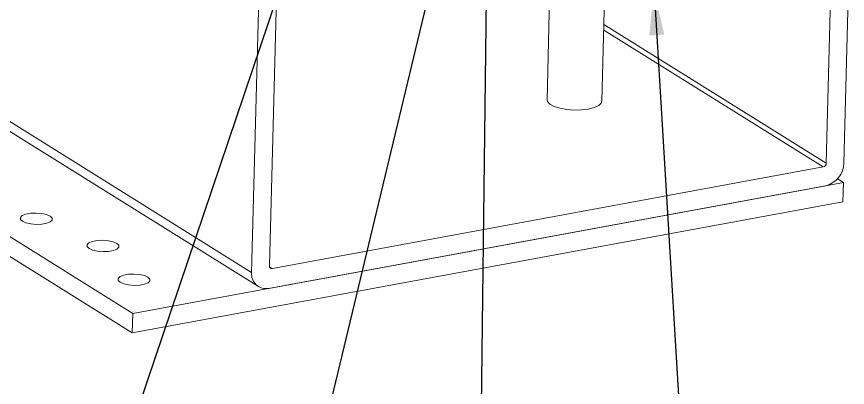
# Model space of a CAD drawing. Header units: millimetres. Extents: x 15 to 415, y 5 to 292.
# Drawn here: x 95.3 to 155.8, y 119.4 to 146.4 of the extents above; entities that cross this region are included whole.
import ezdxf

# ---------------------------------------------------------------- set-up
doc = ezdxf.new("R2010")
doc.units = ezdxf.units.MM
doc.dimstyles.new('SLDDIMSTYLE0', dxfattribs={"dimtxt": 0.18, "dimasz": 3.302, "dimexe": 0, "dimexo": 0.0625, "dimgap": 0, "dimtad": 0, "dimtih": 1, "dimtoh": 1, "dimdec": 0, "dimrnd": 1e-09, "dimzin": 0, "dimdsep": 46, "dimtxsty": 'Standard', "dimsah": 1, "dimcen": 0.09, "dimadec": 0, "dimazin": 0, "dimtfac": 3.302, "dimtdec": 0, "dimtofl": 0, "dimtmove": 0, "dimatfit": 3, "dimfxl": 1, "dimfrac": 2, "dimtolj": 1, "dimtzin": 0, "dimarcsym": 0})

msp = doc.modelspace()

# ---------------------------------------------------------------- linework, layer by layer
at = {"color": 7, "linetype": 'Continuous', "lineweight": 15}
for p, q in [((113.563, 171.702), (112.418, 127.736)), ((114.85, 171.707), (113.717, 128.209)), ((154.229, 135.684), (154.744, 155.471)), ((155.516, 135.689), (156.037, 155.694)), ((134.164, 150.16), (133.907, 140.305)), ((137.906, 140.201), (138.163, 150.056)), ((103.762, 124.743), (70.847, 145.264)), ((83.048, 145.324), (112.918, 126.702)), ((103.725, 123.34), (70.81, 143.86)), ((113.927, 128.015), (154.008, 135.41)), ((103.762, 124.743), (155.48, 134.286)), ((155.48, 134.286), (155.049, 134.554)), ((155.48, 134.286), (155.443, 132.882)), ((113.675, 126.572), (154.187, 134.047)), ((103.725, 123.34), (155.443, 132.882)), ((103.762, 124.743), (103.725, 123.34))]:
    msp.add_line(p, q, dxfattribs=at)
at = {"color": 8, "linetype": 'Continuous', "lineweight": 15}
for p, q in [((138.051, 145.77), (154.229, 135.684)), ((83.943, 145.489), (112.418, 127.736)), ((154.008, 135.41), (138.041, 145.365)), ((113.725, 128.14), (113.927, 128.015))]:
    msp.add_line(p, q, dxfattribs=at)
at = {"color": 7, "linetype": 'Continuous', "lineweight": 15, "flags": 128}
for points in [[(133.907, 140.305), (133.943, 140.165), (134.118, 139.979), (134.425, 139.813), (134.842, 139.68), (135.338, 139.59), (135.876, 139.548), (136.417, 139.559), (136.92, 139.622)], [(136.92, 139.622), (137.347, 139.731), (137.668, 139.879), (137.858, 140.055), (137.906, 140.201)], [(97.759, 131.828), (97.494, 131.944), (97.14, 132.023), (96.737, 132.056), (96.336, 132.039), (95.984, 131.974), (95.724, 131.869), (95.588, 131.737), (95.591, 131.593), (95.733, 131.454), (95.998, 131.339), (96.353, 131.26), (96.755, 131.227), (97.156, 131.244), (97.508, 131.308), (97.768, 131.414), (97.904, 131.546), (97.901, 131.69), (97.759, 131.828)], [(102.609, 129.849), (102.345, 129.965), (101.99, 130.044), (101.588, 130.077), (101.186, 130.06), (100.835, 129.995), (100.575, 129.89), (100.438, 129.757), (100.441, 129.613), (100.584, 129.475), (100.848, 129.36), (101.203, 129.281), (101.605, 129.247), (102.007, 129.264), (102.358, 129.329), (102.618, 129.434), (102.755, 129.567), (102.752, 129.711), (102.609, 129.849)], [(104.874, 127.393), (104.609, 127.508), (104.254, 127.587), (103.852, 127.62), (103.451, 127.603), (103.099, 127.539), (102.839, 127.434), (102.703, 127.301), (102.706, 127.157), (102.848, 127.019), (103.113, 126.903), (103.468, 126.824), (103.87, 126.791), (104.271, 126.808), (104.623, 126.873), (104.883, 126.978), (105.019, 127.11), (105.016, 127.254), (104.874, 127.393)]]:
    msp.add_lwpolyline(points, dxfattribs=at)
at = {"color": 7, "linetype": 'Continuous', "lineweight": 15}
for centre, radius, start, end in [((153.94, 135.692), 0.29, 283.60751, 358.39112), ((153.777, 135.737), 1.739, 283.60751, 358.39112), ((113.894, 128.189), 0.178, 173.68507, 280.65932), ((113.477, 127.619), 1.066, 173.68507, 280.65932)]:
    msp.add_arc(centre, radius, start, end, dxfattribs=at)

# ---------------------------------------------------------------- leaders
at = {"color": 7, "linetype": 'Continuous', "lineweight": 0}
for points in [[(129.702, 166.429), (128.924, 101.846)], [(128.607, 161.753), (114.17, 101.713)], [(115.467, 151.38), (98.646, 101.593)], [(141.689, 148.307), (144.514, 101.837)]]:
    msp.add_leader(points, dimstyle='SLDDIMSTYLE0', dxfattribs=at)

doc.saveas('drawing.dxf')
